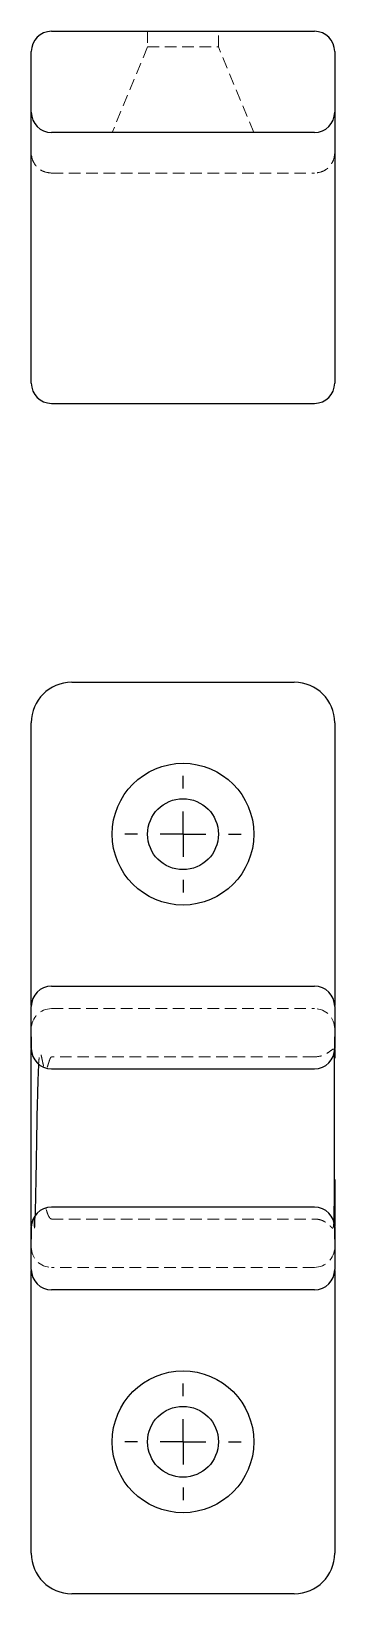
# Model space of a CAD drawing. Header units: millimetres. Extents: x 66 to 243, y 7 to 178.
# Drawn here: x 66.3 to 99.7, y 7 to 178.4 of the extents above.
import ezdxf

# ---------------------------------------------------------------- set-up
doc = ezdxf.new("R2010")
doc.units = ezdxf.units.MM
doc.linetypes.add('HIDDEN', pattern=[1.905, 1.27, -0.635])
doc.layers.add('10', color=7, linetype='Continuous')

# ---------------------------------------------------------------- blocks, each defined once
blk = doc.blocks.new('SW_CENTERMARKSYMBOL_0')
at = {"layer": '10', "color": 0}
for p, q in [((0, 5), (0, 6.39)), ((0, 0), (0, 2.5)), ((-5, 0), (-6.39, 0)), ((0, 0), (-2.5, 0)), ((0, 0), (0, -2.5)), ((0, 0), (2.5, 0)), ((5, 0), (6.39, 0)), ((0, -5), (0, -6.39))]:
    blk.add_line(p, q, dxfattribs=at)
blk = doc.blocks.new('SW_CENTERMARKSYMBOL_1')
at = {"layer": '10', "color": 0}
for p, q in [((0, 5), (0, 6.39)), ((0, 0), (0, 2.5)), ((-5, 0), (-6.39, 0)), ((0, 0), (-2.5, 0)), ((0, 0), (0, -2.5)), ((0, 0), (2.5, 0)), ((5, 0), (6.39, 0)), ((0, -5), (0, -6.39))]:
    blk.add_line(p, q, dxfattribs=at)

msp = doc.modelspace()

# ---------------------------------------------------------------- linework, layer by layer
at = {"color": 7, "linetype": 'Continuous', "lineweight": 25}
for p, q in [((68.56, 178.42), (70.78, 178.42)), ((70.78, 178.42), (95.22, 178.42)), ((95.22, 178.42), (97.44, 178.42)), ((66.33, 169.53), (66.33, 176.19)), ((99.67, 176.19), (99.67, 169.53)), ((66.33, 165.08), (66.33, 169.53)), ((99.67, 169.53), (99.67, 165.08)), ((70.78, 167.31), (68.56, 167.31)), ((95.22, 167.31), (70.78, 167.31)), ((97.44, 167.31), (95.22, 167.31)), ((66.33, 163.69), (66.33, 165.08)), ((99.67, 165.08), (99.67, 163.69)), ((66.33, 161.49), (66.33, 163.69)), ((99.67, 163.69), (99.67, 161.49)), ((66.33, 141.99), (66.33, 157.07)), ((99.67, 157.07), (99.67, 141.99)), ((68.56, 137.58), (97.44, 137.58)), ((70.78, 107), (95.22, 107)), ((66.33, 73.41), (66.33, 102.56)), ((99.67, 102.56), (99.67, 73.41)), ((66.33, 71.53), (66.33, 73.41)), ((68.56, 73.67), (97.44, 73.67)), ((99.67, 73.41), (99.67, 71.52)), ((66.33, 66.8), (66.33, 70.65)), ((99.67, 70.65), (99.67, 66.8)), ((68.56, 64.58), (97.44, 64.58)), ((97.44, 49.42), (68.56, 49.42)), ((66.33, 43.35), (66.33, 47.2)), ((99.67, 47.2), (99.67, 43.35)), ((66.33, 40.59), (66.33, 42.48)), ((99.67, 42.47), (99.67, 40.59)), ((66.33, 11.44), (66.33, 40.59)), ((97.44, 40.33), (68.56, 40.33)), ((99.67, 40.59), (99.67, 11.44)), ((95.22, 7), (70.78, 7))]:
    msp.add_line(p, q, dxfattribs=at)
at = {"color": 7, "linetype": 'HIDDEN', "lineweight": 18}
for p, q in [((79.11, 178.42), (79.11, 176.69)), ((86.89, 176.69), (86.89, 178.42)), ((79.11, 176.69), (75.22, 167.31)), ((79.11, 176.69), (86.89, 176.69)), ((90.78, 167.31), (86.89, 176.69)), ((68.56, 162.86), (97.44, 162.86)), ((68.56, 71.19), (97.44, 71.19)), ((68.56, 65.89), (68.56, 65.89)), ((97.44, 65.89), (68.56, 65.89)), ((97.44, 65.89), (97.44, 65.88)), ((67.97, 49.21), (67.98, 49.16)), ((68.56, 48.11), (97.44, 48.11)), ((97.44, 48.12), (97.44, 48.11)), ((97.44, 42.81), (68.56, 42.81))]:
    msp.add_line(p, q, dxfattribs=at)
at = {"color": 7, "linetype": 'Continuous', "lineweight": 25}
for centre, radius in [((83, 90.33), 7.78), ((83, 90.33), 3.89), ((83, 23.67), 7.78), ((83, 23.67), 3.89)]:
    msp.add_circle(centre, radius, dxfattribs=at)
for centre, radius, start, end in [((68.56, 176.19), 2.22, 90, 180), ((97.44, 176.19), 2.22, 0, 90), ((68.56, 169.53), 2.22, 180, 270), ((97.44, 169.53), 2.22, 270, 0), ((68.56, 139.81), 2.22, 180, 270), ((97.44, 139.81), 2.22, 270, 360), ((70.78, 102.56), 4.44, 90, 180), ((95.22, 102.56), 4.44, 0, 90), ((68.56, 71.44), 2.22, 90, 180), ((97.44, 71.44), 2.22, 0, 90), ((68.56, 66.8), 2.22, 180, 270), ((97.44, 66.8), 2.22, 270, 0), ((68.56, 47.2), 2.22, 90, 180), ((97.44, 47.2), 2.22, 0, 90), ((68.56, 42.56), 2.22, 180, 270), ((97.44, 42.56), 2.22, 270, 0), ((70.78, 11.44), 4.44, 180, 270), ((95.22, 11.44), 4.44, 270, 0)]:
    msp.add_arc(centre, radius, start, end, dxfattribs=at)
at = {"color": 7, "linetype": 'HIDDEN', "lineweight": 18}
for centre, start, end in [((68.56, 68.97), 90, 180), ((97.44, 68.97), 0, 90), ((68.56, 45.03), 180, 270), ((97.44, 45.03), 270, 0)]:
    msp.add_arc(centre, 2.22, start, end, dxfattribs=at)
for points, knots in [([(68.56, 162.86), (68.28, 162.89), (67.85, 162.94), (67.33, 163.21), (66.97, 163.5), (66.69, 163.86), (66.41, 164.37), (66.36, 164.8), (66.33, 165.08)], [0, 0, 0, 0, 0.239457, 0.368361, 0.5, 0.631639, 0.760543, 1, 1, 1, 1]), ([(99.67, 165.08), (99.64, 164.8), (99.59, 164.37), (99.31, 163.86), (99.03, 163.5), (98.67, 163.21), (98.15, 162.94), (97.72, 162.89), (97.44, 162.86)], [0, 0, 0, 0, 0.239457, 0.368361, 0.5, 0.631639, 0.760543, 1, 1, 1, 1]), ([(67.69, 64.88), (67.67, 64.97), (67.62, 65.19), (67.56, 65.47), (67.5, 65.75), (67.45, 65.99), (67.39, 66.18), (67.34, 66.28), (67.28, 66.24), (67.23, 66.05), (67.19, 65.69), (67.16, 65.36), (67.14, 65.1), (67.14, 65.09)], [0, 0, 0, 0, 0.050112, 0.121088, 0.192185, 0.276873, 0.375882, 0.489782, 0.618537, 0.736011, 0.861466, 0.993791, 1, 1, 1, 1]), ([(68.56, 65.89), (68.53, 65.88), (68.47, 65.85), (68.38, 65.66), (68.29, 65.38), (68.2, 65.08), (68.13, 64.86), (68.09, 64.76)], [0, 0, 0, 0, 0.245402, 0.47988, 0.692656, 0.87367, 1, 1, 1, 1]), ([(99.61, 66.4), (99.61, 66.48), (99.6, 66.71), (99.53, 66.79), (99.35, 66.68), (98.96, 66.36), (98.32, 65.99), (97.73, 65.92), (97.44, 65.89)], [0, 0, 0, 0, 0.097918, 0.296968, 0.483863, 0.661943, 0.834114, 1, 1, 1, 1]), ([(66.69, 47.12), (66.69, 47.13), (66.68, 47.15), (66.67, 47.42), (66.67, 47.8), (66.67, 48.15), (66.67, 48.3)], [0, 0, 0, 0, 0.262271, 0.547426, 0.808953, 1, 1, 1, 1]), ([(66.76, 48.43), (66.75, 48.29), (66.74, 47.9), (66.73, 47.49), (66.71, 47.18), (66.7, 47.13), (66.7, 47.11)], [0, 0, 0, 0, 0.164829, 0.45445, 0.733812, 1, 1, 1, 1]), ([(68.01, 49.07), (68.02, 49.05), (68.08, 48.81), (68.21, 48.48), (68.39, 48.17), (68.5, 48.13), (68.56, 48.11)], [0, 0, 0, 0, 0.038994, 0.34928, 0.671399, 1, 1, 1, 1]), ([(97.44, 48.11), (97.58, 48.1), (97.84, 48.09), (98.2, 47.99), (98.53, 47.84), (98.8, 47.66), (99.02, 47.48), (99.18, 47.32), (99.3, 47.19), (99.4, 47.1), (99.46, 47.09), (99.5, 47.2), (99.53, 47.39), (99.55, 47.61), (99.56, 47.73)], [0, 0, 0, 0, 0.047497, 0.095137, 0.143859, 0.194985, 0.250104, 0.310814, 0.378498, 0.454223, 0.568919, 0.697907, 0.827182, 1, 1, 1, 1])]:
    msp.add_open_spline(points, degree=3, knots=knots, dxfattribs=at)
at = {"color": 7, "linetype": 'Continuous', "lineweight": 25}
for points in [[(66.33, 157.07), (66.33, 158.61), (66.33, 160.09), (66.33, 161.49)], [(99.67, 161.49), (99.67, 160.09), (99.67, 158.61), (99.67, 157.07)], [(66.33, 139.81), (66.33, 140.52), (66.33, 141.25), (66.33, 141.99)], [(99.67, 141.99), (99.67, 141.25), (99.67, 140.52), (99.67, 139.81)], [(66.33, 70.65), (66.33, 70.95), (66.33, 71.22), (66.33, 71.44)], [(99.67, 71.44), (99.67, 71.22), (99.67, 70.95), (99.67, 70.65)], [(66.33, 42.56), (66.33, 42.78), (66.33, 43.05), (66.33, 43.35)], [(99.67, 43.35), (99.67, 43.05), (99.67, 42.78), (99.67, 42.56)]]:
    msp.add_open_spline(points, degree=3, dxfattribs=at)
for points, knots in [([(66.33, 67.68), (66.33, 68), (66.33, 68.34), (66.33, 67.65), (66.33, 66.8)], [0.020325873, 0.020325873, 0.020325873, 0.020325873, 0.022465439, 0.025674787, 0.025674787, 0.025674787, 0.025674787]), ([(99.67, 66.8), (99.67, 67.65), (99.67, 68.34), (99.67, 68), (99.67, 67.68)], [0, 0, 0, 0, 0.003209348, 0.005348914, 0.005348914, 0.005348914, 0.005348914]), ([(66.33, 47.29), (66.33, 47.38), (66.33, 47.68), (66.33, 48.37), (66.33, 49.35), (66.33, 50.46), (66.33, 51.64), (66.33, 52.85), (66.33, 54.16), (66.33, 55.56), (66.33, 57), (66.33, 58.43), (66.33, 59.82), (66.33, 61.14), (66.33, 62.34), (66.33, 63.52), (66.33, 64.63), (66.33, 65.62), (66.33, 66.31), (66.33, 66.61), (66.33, 66.71)], [0, 0, 0, 0, 0.029549, 0.096404, 0.163492, 0.230679, 0.28454, 0.338353, 0.392204, 0.446114, 0.499862, 0.55348, 0.607145, 0.660835, 0.714603, 0.768424, 0.835485, 0.902529, 0.969572, 1, 1, 1, 1]), ([(99.56, 47.73), (99.56, 47.74), (99.57, 47.88), (99.59, 48.25), (99.61, 48.88), (99.62, 49.63), (99.63, 50.49), (99.63, 51.46), (99.63, 52.51), (99.63, 53.61), (99.63, 54.73), (99.63, 55.87), (99.63, 56.98), (99.63, 58.06), (99.63, 59.14), (99.63, 60.24), (99.63, 61.37), (99.63, 62.48), (99.63, 63.55), (99.63, 64.42), (99.63, 65.13), (99.63, 65.68), (99.63, 66.16), (99.62, 66.33), (99.61, 66.4)], [0, 0, 0, 0, 0.005326, 0.062558, 0.118183, 0.172148, 0.224389, 0.274975, 0.323781, 0.370692, 0.415806, 0.459171, 0.500863, 0.541031, 0.581166, 0.624866, 0.672263, 0.72352, 0.778663, 0.837624, 0.879073, 0.922147, 0.966123, 1, 1, 1, 1]), ([(99.67, 66.71), (99.67, 66.62), (99.67, 66.36), (99.67, 65.99), (99.67, 65.75)], [0, 0, 0, 0, 0.348213, 1, 1, 1, 1]), ([(67.14, 65.09), (67.13, 64.92), (67.11, 64.57), (67.08, 63.87), (67.05, 63.02), (67.02, 62), (66.99, 60.82), (66.96, 59.5), (66.93, 58.07), (66.91, 56.57), (66.88, 55.06), (66.86, 53.62), (66.84, 52.3), (66.81, 51.12), (66.79, 50.1), (66.78, 49.26), (66.76, 48.71), (66.76, 48.48), (66.76, 48.43)], [0, 0, 0, 0, 0.058451, 0.121966, 0.186291, 0.250999, 0.315725, 0.379968, 0.443816, 0.507823, 0.572771, 0.638972, 0.70652, 0.775213, 0.844502, 0.913786, 0.982466, 1, 1, 1, 1]), ([(99.67, 52.45), (99.67, 52.19), (99.67, 51.52), (99.67, 50.48), (99.67, 49.37), (99.67, 48.38), (99.67, 47.69), (99.67, 47.39), (99.67, 47.29)], [0, 0, 0, 0, 0.108345, 0.276496, 0.486013, 0.695476, 0.904934, 1, 1, 1, 1]), ([(66.33, 47.2), (66.33, 46.35), (66.33, 45.66), (66.33, 46), (66.33, 46.32)], [0, 0, 0, 0, 0.003209348, 0.005348914, 0.005348914, 0.005348914, 0.005348914]), ([(99.67, 46.32), (99.67, 46), (99.67, 45.66), (99.67, 46.35), (99.67, 47.2)], [0.020325873, 0.020325873, 0.020325873, 0.020325873, 0.022465439, 0.025674787, 0.025674787, 0.025674787, 0.025674787])]:
    msp.add_open_spline(points, degree=3, knots=knots, dxfattribs=at)

# ---------------------------------------------------------------- block references
at = {"layer": '10'}
for name, p in [('SW_CENTERMARKSYMBOL_0', (83, 90.33)), ('SW_CENTERMARKSYMBOL_1', (83, 23.67))]:
    msp.add_blockref(name, p, dxfattribs=at)

doc.saveas('drawing.dxf')
